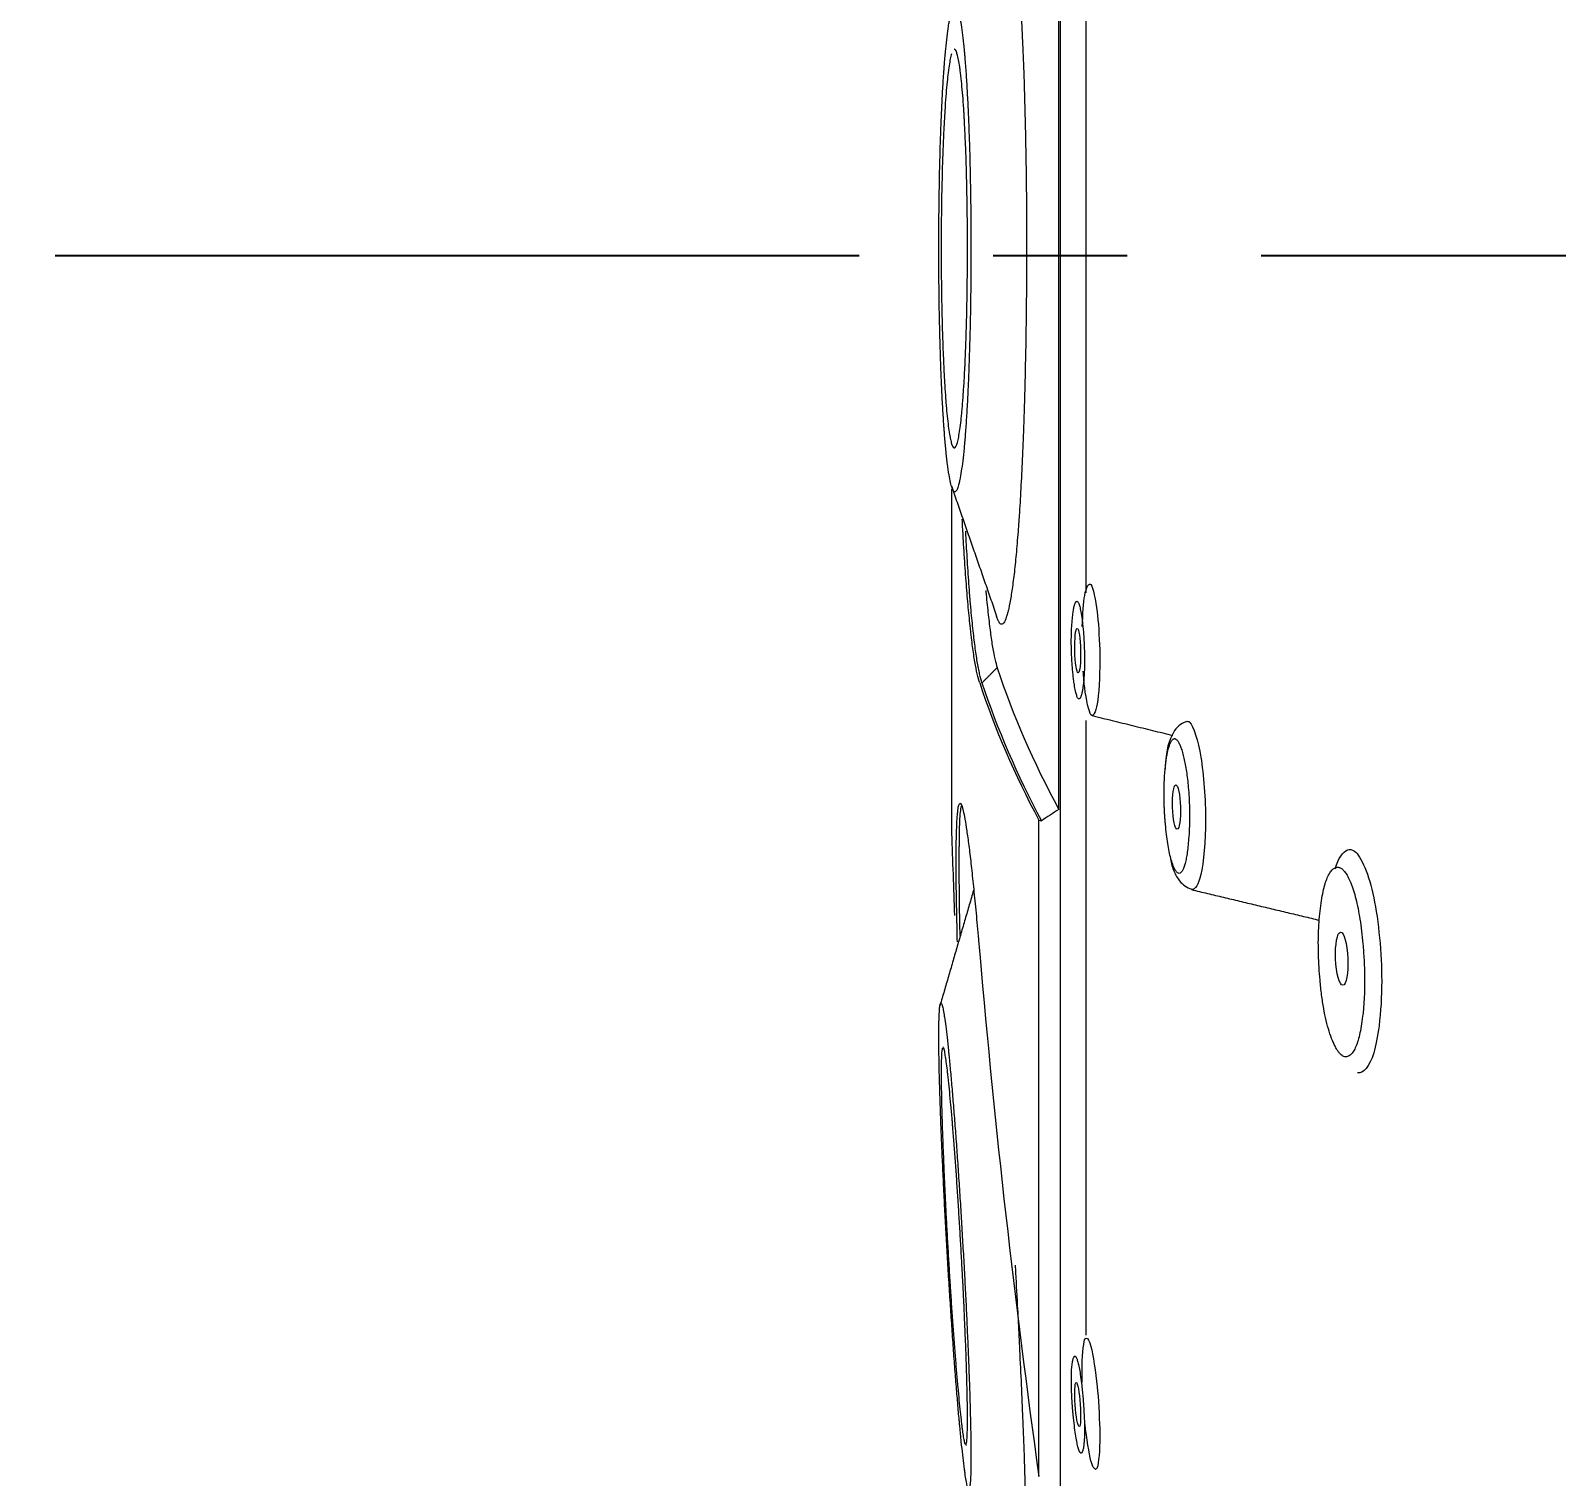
# Model space of a CAD drawing. Header units: inches. Extents: x 1105 to 1525, y -292 to 302.
# Drawn here: x 1432.74 to 1449.96, y 11.13 to 27.45 of the extents above; entities that cross this region are included whole.
import ezdxf

# ---------------------------------------------------------------- set-up
doc = ezdxf.new("R2010")
doc.units = ezdxf.units.IN
doc.header["$LTSCALE"] = 2.42
doc.header["$MEASUREMENT"] = 0
doc.header["$PDMODE"] = 3
doc.header["$PDSIZE"] = 0.3125
doc.linetypes.add('CENTER2', pattern=[1.125, 0.75, -0.125, 0.125, -0.125])
doc.layers.get('0').update_dxf_attribs({"linetype": 'CONTINUOUS'})
doc.layers.get('Defpoints').update_dxf_attribs({"linetype": 'CONTINUOUS'})
doc.layers.add('CENTER', color=1, linetype='CENTER2')
doc.layers.add('DIM', color=3, linetype='CONTINUOUS', lineweight=18)
doc.styles.get("Standard").update_dxf_attribs({"font": 'arial.ttf', "width": 0.8})
doc.dimstyles.new('ISO-25', dxfattribs={"dimtxt": 5, "dimasz": 2.5, "dimexe": 1.25, "dimexo": 0.625, "dimgap": 2, "dimtad": 1, "dimtih": 1, "dimtoh": 1, "dimdec": 1, "dimdsep": 46, "dimtxsty": 'Standard', "dimcen": 0, "dimclrd": 3, "dimclre": 3, "dimclrt": 4, "dimadec": 0, "dimazin": 0, "dimtfac": 1, "dimtdec": 1, "dimtmove": 0, "dimatfit": 3, "dimfxl": 1, "dimarcsym": 0})

# ---------------------------------------------------------------- blocks, each defined once
blk = doc.blocks.new('*D39')
at = {"layer": 'Defpoints', "color": 0, "transparency": 16777216}
for p in [(1384.783, 88.158), (1461.197, 82.988), (1443.643, -176.481)]:
    blk.add_point(p, dxfattribs=at)
at = {"layer": 'DIM', "color": 3, "lineweight": -2, "transparency": 16777216}
for p, q in [((1460.574, 83.03), (1383.536, 88.242)), ((1384.445, 83.169), (1376.314, -37.024)), ((1367.566, -166.322), (1375.698, -46.129)), ((1443.02, -176.438), (1365.982, -171.226))]:
    blk.add_line(p, q, dxfattribs=at)
at = {"layer": 'DIM', "color": 3, "transparency": 16777216}
for points in [[(1383.614, 83.225), (1385.277, 83.113), (1384.783, 88.158)], [(1366.735, -166.266), (1368.398, -166.378), (1367.229, -171.311)]]:
    blk.add_solid(points, dxfattribs=at)
at = {"layer": 'DIM', "color": 4, "transparency": 16777216, "insert": (1376.006, -41.577), "char_height": 5, "attachment_point": 5}
blk.add_mtext('260.1', dxfattribs=at)
blk = doc.blocks.new('*D40')
at = {"layer": 'Defpoints', "color": 0, "transparency": 16777216}
for p in [(1433.019, 24.912), (1483.545, 24.912), (1399.112, -10.907), (1457.957, -45.856), (1433.161, -186.481)]:
    blk.add_point(p, dxfattribs=at)
at = {"layer": 'DIM', "color": 3, "lineweight": -2, "transparency": 16777216}
blk.add_line((1432.394, 24.912), (1389.372, 24.912), dxfattribs=at)
for start, end in [(183.58998, 215.85551), (224.41353, 256.41002)]:
    blk.add_arc((1470.435, 24.912), 79.813, start, end, dxfattribs=at)
at = {"layer": 'DIM', "color": 3, "transparency": 16777216}
for points in [[(1389.946, 19.889), (1391.612, 19.941), (1390.622, 24.912)], [(1451.852, -51.85), (1451.511, -53.481), (1456.576, -53.688)]]:
    blk.add_solid(points, dxfattribs=at)
at = {"layer": 'DIM', "color": 4, "transparency": 16777216, "insert": (1409.295, -26.39), "char_height": 5, "attachment_point": 5}
blk.add_mtext('80°', dxfattribs=at)

msp = doc.modelspace()

# ---------------------------------------------------------------- linework, layer by layer
at = {"linetype": 'Continuous', "lineweight": 18, "extrusion": (0, 0, -1)}
for p, q in [((1444.367, 24.988), (1444.367, 45.988)), ((1444.347, 18.659), (1444.347, 31.317)), ((1444.651, 28.864), (1444.651, 24.988)), ((1444.367, 3.988), (1444.367, 24.988)), ((1444.651, 24.988), (1444.651, 21.104)), ((1443.137, 22.272), (1443.137, 21.688)), ((1443.137, 21.688), (1443.137, 18.388)), ((1444.651, 19.662), (1444.651, 12.725)), ((1444.122, 11.13), (1444.122, 18.537)), ((1444.122, 18.537), (1444.151, 18.531)), ((1444.757, 11.213), (1444.762, 11.212))]:
    msp.add_line(p, q, dxfattribs=at)
at = {"linetype": 'Continuous', "lineweight": 18}
msp.add_arc((1640.042, 24.988), 197.016, 181.91976, 182.18927, dxfattribs=at)
for centre, major_axis, ratio in [((1444.56, 20.451), (0.006, -0.25), 0.130297), ((1445.675, 18.685), (-0.008, 0.25), 0.180414), ((1447.54, 16.974), (-0.013, 0.3), 0.230535), ((1444.56, 11.942), (0.017, -0.249), 0.114581)]:
    msp.add_ellipse(centre, major_axis=major_axis, ratio=ratio, dxfattribs=at)
for centre, major_axis, ratio, start_param, end_param in [((1640.042, 22.767), (-196.803, 0), 0.196974, 0.064751, 0.106182), ((1640.042, 22.597), (197.001, 0), 0.196974, 3.206342, 3.24641), ((1640.042, 22.597), (196.975, 0), 0.196974, 3.206342, 3.246572), ((1640.042, 26.6), (-197.001, 0), 0.750572, 0.06475, 0.104818)]:
    msp.add_ellipse(centre, major_axis=major_axis, ratio=ratio, start_param=start_param, end_param=end_param, dxfattribs=at)
for points, knots in [([(1443.644, 29.132), (1443.645, 29.138), (1443.656, 29.17), (1443.666, 29.194), (1443.685, 29.221), (1443.694, 29.228), (1443.705, 29.227), (1443.708, 29.226), (1443.712, 29.224), (1443.715, 29.223), (1443.721, 29.217), (1443.726, 29.211), (1443.74, 29.189), (1443.749, 29.167), (1443.767, 29.11), (1443.776, 29.075), (1443.789, 29.013), (1443.793, 28.991), (1443.8, 28.955), (1443.802, 28.943), (1443.806, 28.917), (1443.808, 28.904), (1443.819, 28.836), (1443.835, 28.717), (1443.851, 28.575), (1443.866, 28.421), (1443.874, 28.339), (1443.883, 28.228), (1443.885, 28.206), (1443.888, 28.16), (1443.893, 28.091), (1443.898, 28.019), (1443.908, 27.872), (1443.921, 27.667), (1443.931, 27.445), (1443.939, 27.272), (1443.942, 27.213), (1443.945, 27.123), (1443.946, 27.092), (1443.949, 27.031), (1443.95, 27.001), (1443.955, 26.847), (1443.959, 26.721), (1443.966, 26.465), (1443.969, 26.335), (1443.974, 26.069), (1443.976, 25.934), (1443.979, 25.762), (1443.979, 25.727), (1443.98, 25.658), (1443.981, 25.555), (1443.982, 25.451), (1443.983, 25.244), (1443.983, 25.106), (1443.983, 24.829), (1443.982, 24.691), (1443.981, 24.518), (1443.981, 24.483), (1443.98, 24.414), (1443.98, 24.379), (1443.979, 24.275), (1443.978, 24.207), (1443.975, 24.002), (1443.97, 23.734), (1443.964, 23.474), (1443.959, 23.282), (1443.957, 23.218), (1443.954, 23.124), (1443.953, 23.092), (1443.951, 23.03), (1443.95, 22.999), (1443.944, 22.845), (1443.935, 22.607), (1443.918, 22.275), (1443.906, 22.07), (1443.898, 21.948), (1443.896, 21.923), (1443.893, 21.876), (1443.891, 21.852), (1443.886, 21.782), (1443.882, 21.737), (1443.871, 21.607), (1443.864, 21.526), (1443.849, 21.375), (1443.841, 21.305), (1443.828, 21.209), (1443.824, 21.178), (1443.816, 21.12), (1443.812, 21.092), (1443.799, 21.013), (1443.79, 20.967), (1443.777, 20.907), (1443.772, 20.889), (1443.763, 20.855), (1443.759, 20.84), (1443.754, 20.827)], [0, 0, 0, 0, 0.005439, 0.036519, 0.036519, 0.067599, 0.067599, 0.075369, 0.075369, 0.083139, 0.083139, 0.098679, 0.098679, 0.129759, 0.129759, 0.160839, 0.160839, 0.176379, 0.176379, 0.184149, 0.184149, 0.191919, 0.191919, 0.222999, 0.254079, 0.254079, 0.285159, 0.285159, 0.292929, 0.292929, 0.300699, 0.316239, 0.316239, 0.347319, 0.378399, 0.378399, 0.393939, 0.393939, 0.401709, 0.401709, 0.409479, 0.409479, 0.440559, 0.440559, 0.471639, 0.471639, 0.502719, 0.502719, 0.51049, 0.51049, 0.51826, 0.5338, 0.5338, 0.56488, 0.56488, 0.59596, 0.59596, 0.60373, 0.60373, 0.6115, 0.6115, 0.62704, 0.62704, 0.65812, 0.6892, 0.6892, 0.70474, 0.70474, 0.71251, 0.71251, 0.72028, 0.72028, 0.75136, 0.78244, 0.81352, 0.81352, 0.82129, 0.82129, 0.82906, 0.82906, 0.8446, 0.8446, 0.87568, 0.87568, 0.90676, 0.90676, 0.9223, 0.9223, 0.93784, 0.93784, 0.96892, 0.96892, 0.98446, 0.98446, 1, 1, 1, 1]), ([(1443.322, 26.557), (1443.319, 26.632), (1443.315, 26.703), (1443.308, 26.839), (1443.304, 26.904), (1443.295, 27.027), (1443.291, 27.086), (1443.285, 27.155), (1443.284, 27.169), (1443.281, 27.196), (1443.28, 27.209), (1443.276, 27.248), (1443.274, 27.273), (1443.266, 27.345), (1443.256, 27.433), (1443.245, 27.506), (1443.237, 27.556), (1443.234, 27.571), (1443.229, 27.6), (1443.226, 27.613), (1443.217, 27.65), (1443.206, 27.691), (1443.194, 27.715), (1443.182, 27.73), (1443.176, 27.732), (1443.167, 27.73), (1443.164, 27.728), (1443.158, 27.721), (1443.155, 27.717), (1443.147, 27.7), (1443.135, 27.67), (1443.124, 27.622), (1443.115, 27.58), (1443.112, 27.565), (1443.108, 27.541), (1443.107, 27.533), (1443.104, 27.516), (1443.097, 27.472), (1443.085, 27.383), (1443.075, 27.289), (1443.066, 27.187), (1443.061, 27.133), (1443.055, 27.06), (1443.054, 27.045), (1443.052, 27.015), (1443.048, 26.969), (1443.045, 26.922), (1443.039, 26.825), (1443.031, 26.69), (1443.025, 26.544), (1443.02, 26.431), (1443.018, 26.392), (1443.016, 26.333), (1443.015, 26.313), (1443.014, 26.274), (1443.01, 26.174), (1443.005, 25.99), (1443.001, 25.82), (1442.998, 25.648), (1442.997, 25.56), (1442.994, 25.382), (1442.994, 25.293), (1442.993, 25.114), (1442.993, 25.025), (1442.993, 24.847), (1442.993, 24.757), (1442.994, 24.623), (1442.995, 24.579), (1442.996, 24.489), (1442.996, 24.445), (1442.998, 24.313), (1443.001, 24.14), (1443.006, 23.973), (1443.009, 23.85), (1443.011, 23.789), (1443.013, 23.728), (1443.014, 23.688), (1443.015, 23.668), (1443.019, 23.57), (1443.025, 23.417), (1443.032, 23.276), (1443.04, 23.14), (1443.044, 23.074), (1443.049, 22.996), (1443.05, 22.981), (1443.053, 22.95), (1443.054, 22.935), (1443.057, 22.891), (1443.059, 22.862), (1443.066, 22.779), (1443.076, 22.676), (1443.086, 22.587), (1443.094, 22.526), (1443.097, 22.507), (1443.102, 22.469), (1443.105, 22.452), (1443.113, 22.402), (1443.125, 22.345), (1443.136, 22.304), (1443.148, 22.271), (1443.154, 22.259), (1443.162, 22.248), (1443.165, 22.245), (1443.171, 22.242), (1443.174, 22.242), (1443.183, 22.245), (1443.189, 22.251), (1443.201, 22.273), (1443.207, 22.288), (1443.215, 22.318), (1443.218, 22.329), (1443.222, 22.346), (1443.224, 22.353), (1443.227, 22.366), (1443.234, 22.4), (1443.246, 22.472), (1443.257, 22.551), (1443.267, 22.637), (1443.272, 22.685), (1443.278, 22.749), (1443.28, 22.762), (1443.282, 22.788), (1443.286, 22.829), (1443.294, 22.927), (1443.3, 23.019), (1443.308, 23.147), (1443.312, 23.215), (1443.318, 23.321), (1443.319, 23.357), (1443.322, 23.412), (1443.323, 23.431), (1443.325, 23.468), (1443.329, 23.563), (1443.335, 23.738), (1443.34, 23.902), (1443.343, 24.027), (1443.345, 24.09), (1443.346, 24.154), (1443.347, 24.198), (1443.348, 24.219), (1443.35, 24.328), (1443.352, 24.503), (1443.354, 24.68), (1443.355, 24.858), (1443.355, 24.948), (1443.355, 25.083), (1443.355, 25.128), (1443.355, 25.219), (1443.354, 25.264), (1443.353, 25.398), (1443.352, 25.486), (1443.35, 25.661), (1443.348, 25.747), (1443.345, 25.875), (1443.344, 25.938), (1443.342, 26.001), (1443.341, 26.043), (1443.341, 26.064), (1443.338, 26.168), (1443.335, 26.249), (1443.329, 26.406), (1443.326, 26.483), (1443.322, 26.557)], [0, 0, 0, 0, 0.015625, 0.015625, 0.03125, 0.03125, 0.046875, 0.046875, 0.050781, 0.050781, 0.054688, 0.054688, 0.0625, 0.0625, 0.078125, 0.09375, 0.09375, 0.101563, 0.101563, 0.109375, 0.109375, 0.125, 0.140625, 0.140625, 0.15625, 0.15625, 0.164063, 0.164063, 0.171875, 0.171875, 0.1875, 0.203125, 0.203125, 0.210938, 0.210938, 0.214844, 0.214844, 0.21875, 0.234375, 0.25, 0.25, 0.265625, 0.265625, 0.269531, 0.269531, 0.273438, 0.28125, 0.28125, 0.296875, 0.3125, 0.3125, 0.320313, 0.320313, 0.324219, 0.324219, 0.328125, 0.34375, 0.359375, 0.359375, 0.375, 0.375, 0.390625, 0.390625, 0.40625, 0.40625, 0.421875, 0.421875, 0.429688, 0.429688, 0.4375, 0.4375, 0.453125, 0.46875, 0.46875, 0.476563, 0.480469, 0.480469, 0.484375, 0.484375, 0.5, 0.515625, 0.515625, 0.53125, 0.53125, 0.535156, 0.535156, 0.539063, 0.539063, 0.546875, 0.546875, 0.5625, 0.578125, 0.578125, 0.585938, 0.585938, 0.59375, 0.59375, 0.609375, 0.625, 0.625, 0.640625, 0.640625, 0.648438, 0.648438, 0.65625, 0.65625, 0.671875, 0.671875, 0.6875, 0.6875, 0.695313, 0.695313, 0.699219, 0.699219, 0.703125, 0.71875, 0.734375, 0.734375, 0.75, 0.75, 0.753906, 0.753906, 0.757813, 0.765625, 0.78125, 0.78125, 0.796875, 0.796875, 0.804688, 0.804688, 0.808594, 0.808594, 0.8125, 0.828125, 0.84375, 0.84375, 0.851563, 0.855469, 0.855469, 0.859375, 0.859375, 0.875, 0.890625, 0.890625, 0.90625, 0.90625, 0.914063, 0.914063, 0.921875, 0.921875, 0.9375, 0.9375, 0.953125, 0.953125, 0.960938, 0.964844, 0.964844, 0.96875, 0.96875, 0.984375, 0.984375, 1, 1, 1, 1]), ([(1443.206, 22.815), (1443.211, 22.834), (1443.22, 22.88), (1443.233, 22.967), (1443.242, 23.038), (1443.248, 23.097), (1443.25, 23.117), (1443.254, 23.159), (1443.256, 23.181), (1443.262, 23.249), (1443.269, 23.344), (1443.276, 23.449), (1443.281, 23.532), (1443.283, 23.574), (1443.285, 23.618), (1443.287, 23.648), (1443.288, 23.663), (1443.291, 23.738), (1443.296, 23.862), (1443.303, 24.058), (1443.307, 24.195), (1443.309, 24.3), (1443.31, 24.335), (1443.311, 24.407), (1443.312, 24.443), (1443.313, 24.55), (1443.315, 24.695), (1443.316, 24.841), (1443.316, 24.952), (1443.316, 24.989), (1443.316, 25.063), (1443.316, 25.1), (1443.316, 25.211), (1443.314, 25.357), (1443.311, 25.572), (1443.308, 25.713), (1443.306, 25.817), (1443.305, 25.851), (1443.303, 25.919), (1443.302, 25.953), (1443.299, 26.052), (1443.294, 26.18), (1443.288, 26.3), (1443.284, 26.388), (1443.282, 26.417), (1443.28, 26.459), (1443.279, 26.473), (1443.278, 26.501), (1443.273, 26.569), (1443.266, 26.684), (1443.254, 26.821), (1443.246, 26.9), (1443.24, 26.956), (1443.237, 26.974), (1443.233, 27.007), (1443.231, 27.023), (1443.224, 27.069), (1443.215, 27.122), (1443.206, 27.163), (1443.199, 27.188), (1443.196, 27.195), (1443.192, 27.209), (1443.189, 27.214), (1443.182, 27.229), (1443.176, 27.237), (1443.169, 27.238), (1443.167, 27.238)], [0, 0, 0, 0, 0.03409, 0.06818, 0.10227, 0.10227, 0.119316, 0.119316, 0.136361, 0.136361, 0.170451, 0.204541, 0.204541, 0.221586, 0.230109, 0.230109, 0.238631, 0.238631, 0.272721, 0.306811, 0.340902, 0.340902, 0.357947, 0.357947, 0.374992, 0.374992, 0.409082, 0.443172, 0.443172, 0.460217, 0.460217, 0.477262, 0.477262, 0.511352, 0.545443, 0.579533, 0.579533, 0.596578, 0.596578, 0.613623, 0.613623, 0.647713, 0.681803, 0.681803, 0.698848, 0.698848, 0.707371, 0.707371, 0.715893, 0.749983, 0.784074, 0.818164, 0.818164, 0.835209, 0.835209, 0.852254, 0.852254, 0.886344, 0.920434, 0.920434, 0.937479, 0.937479, 0.954524, 0.954524, 0.988615, 1, 1, 1, 1]), ([(1443.136, 27.188), (1443.134, 27.18), (1443.127, 27.154), (1443.115, 27.098), (1443.106, 27.039), (1443.101, 26.998), (1443.1, 26.99), (1443.098, 26.973), (1443.096, 26.964), (1443.093, 26.937), (1443.091, 26.918), (1443.085, 26.86), (1443.077, 26.776), (1443.07, 26.682), (1443.064, 26.606), (1443.063, 26.581), (1443.059, 26.527), (1443.058, 26.5), (1443.053, 26.417), (1443.047, 26.301), (1443.039, 26.116), (1443.034, 25.985), (1443.031, 25.884), (1443.03, 25.85), (1443.029, 25.781), (1443.028, 25.746), (1443.025, 25.642), (1443.023, 25.501), (1443.021, 25.356), (1443.02, 25.246), (1443.02, 25.21), (1443.019, 25.136), (1443.019, 25.099), (1443.019, 24.988), (1443.019, 24.84), (1443.021, 24.622), (1443.023, 24.477), (1443.024, 24.388), (1443.025, 24.37), (1443.025, 24.334), (1443.026, 24.281), (1443.028, 24.229), (1443.03, 24.126), (1443.034, 23.991), (1443.039, 23.863), (1443.043, 23.769), (1443.044, 23.738), (1443.047, 23.677), (1443.048, 23.647), (1443.053, 23.559), (1443.059, 23.447), (1443.066, 23.345), (1443.071, 23.272), (1443.073, 23.249), (1443.077, 23.203), (1443.079, 23.18), (1443.085, 23.116), (1443.093, 23.036), (1443.106, 22.935), (1443.115, 22.881), (1443.121, 22.852), (1443.122, 22.846), (1443.124, 22.835), (1443.126, 22.83), (1443.129, 22.814), (1443.131, 22.805), (1443.139, 22.78), (1443.148, 22.754), (1443.158, 22.742), (1443.165, 22.738), (1443.167, 22.738), (1443.172, 22.739), (1443.175, 22.74), (1443.182, 22.748), (1443.192, 22.765), (1443.201, 22.796), (1443.206, 22.815)], [0, 0, 0, 0, 0.015718, 0.046477, 0.077235, 0.077235, 0.084925, 0.084925, 0.092615, 0.092615, 0.107994, 0.107994, 0.138753, 0.169512, 0.169512, 0.184891, 0.184891, 0.200271, 0.200271, 0.231029, 0.261788, 0.292547, 0.292547, 0.307927, 0.307927, 0.323306, 0.323306, 0.354065, 0.384824, 0.384824, 0.400203, 0.400203, 0.415582, 0.415582, 0.446341, 0.4771, 0.507859, 0.507859, 0.515549, 0.515549, 0.523238, 0.538618, 0.538618, 0.569377, 0.600135, 0.600135, 0.615515, 0.615515, 0.630894, 0.630894, 0.661653, 0.692412, 0.692412, 0.707791, 0.707791, 0.723171, 0.723171, 0.753929, 0.784688, 0.815447, 0.815447, 0.823137, 0.823137, 0.830826, 0.830826, 0.846206, 0.846206, 0.876965, 0.907724, 0.907724, 0.923103, 0.923103, 0.938482, 0.938482, 0.969241, 1, 1, 1, 1]), ([(1443.454, 20.086), (1443.445, 20.114), (1443.435, 20.148), (1443.417, 20.228), (1443.399, 20.32), (1443.382, 20.434), (1443.369, 20.528), (1443.363, 20.577), (1443.357, 20.629), (1443.353, 20.665), (1443.351, 20.683), (1443.341, 20.776), (1443.325, 20.934), (1443.303, 21.199), (1443.289, 21.394), (1443.279, 21.548), (1443.274, 21.626), (1443.269, 21.707), (1443.266, 21.762), (1443.265, 21.79), (1443.261, 21.856), (1443.259, 21.894), (1443.257, 21.933)], [0, 0, 0, 0, 0.119868, 0.119868, 0.239736, 0.359604, 0.359604, 0.419539, 0.449506, 0.449506, 0.479473, 0.479473, 0.599341, 0.719209, 0.839077, 0.839077, 0.899011, 0.928978, 0.928978, 0.958945, 0.958945, 1, 1, 1, 1]), ([(1443.479, 20.086), (1443.471, 20.114), (1443.462, 20.149), (1443.451, 20.199), (1443.449, 20.21), (1443.444, 20.232), (1443.438, 20.265), (1443.431, 20.302), (1443.418, 20.38), (1443.401, 20.494), (1443.377, 20.698), (1443.361, 20.856), (1443.352, 20.961), (1443.35, 20.983), (1443.346, 21.026), (1443.341, 21.092), (1443.336, 21.161), (1443.326, 21.301), (1443.313, 21.49), (1443.302, 21.695), (1443.297, 21.798)], [0, 0, 0, 0, 0.125984, 0.125984, 0.15748, 0.15748, 0.188976, 0.251968, 0.251968, 0.377953, 0.503937, 0.629921, 0.629921, 0.661417, 0.661417, 0.692913, 0.755905, 0.755905, 0.88189, 1, 1, 1, 1]), ([(1444.612, 20.724), (1444.617, 20.858), (1444.627, 21.001), (1444.655, 21.167), (1444.688, 21.225), (1444.732, 21.167), (1444.765, 21.022), (1444.792, 20.786), (1444.803, 20.611), (1444.808, 20.462)], [0, 0, 0, 0, 0.212376, 0.212376, 0.498091, 0.498091, 0.783805, 0.783805, 1, 1, 1, 1]), ([(1443.523, 21.129), (1443.524, 21.114), (1443.533, 21.018), (1443.542, 20.928), (1443.554, 20.821), (1443.558, 20.787), (1443.566, 20.72), (1443.57, 20.688), (1443.582, 20.596), (1443.599, 20.485), (1443.616, 20.396), (1443.634, 20.319), (1443.642, 20.286), (1443.651, 20.259)], [0, 0, 0, 0, 0.035214, 0.228172, 0.228172, 0.32465, 0.32465, 0.421129, 0.421129, 0.614086, 0.807043, 0.807043, 1, 1, 1, 1]), ([(1443.754, 20.827), (1443.745, 20.8), (1443.736, 20.78), (1443.718, 20.753), (1443.709, 20.747), (1443.691, 20.749), (1443.681, 20.757), (1443.67, 20.776), (1443.668, 20.78), (1443.663, 20.79), (1443.661, 20.795), (1443.654, 20.811), (1443.649, 20.824), (1443.644, 20.84), (1443.644, 20.841), (1443.644, 20.842)], [0, 0, 0, 0, 0.247096, 0.247096, 0.494193, 0.494193, 0.741289, 0.741289, 0.803063, 0.803063, 0.864837, 0.864837, 0.988385, 0.988385, 1, 1, 1, 1]), ([(1444.635, 20.454), (1444.635, 20.466), (1444.634, 20.491), (1444.633, 20.528), (1444.631, 20.564), (1444.629, 20.599), (1444.626, 20.633), (1444.624, 20.667), (1444.621, 20.699), (1444.618, 20.731), (1444.614, 20.762), (1444.611, 20.792), (1444.607, 20.821), (1444.6, 20.867), (1444.59, 20.923), (1444.576, 20.975), (1444.562, 21.005), (1444.551, 21.01), (1444.543, 21.006), (1444.538, 20.999), (1444.532, 20.99), (1444.528, 20.977), (1444.523, 20.961), (1444.518, 20.942), (1444.514, 20.919), (1444.51, 20.894), (1444.506, 20.865), (1444.5, 20.818), (1444.494, 20.75), (1444.489, 20.655), (1444.487, 20.555), (1444.489, 20.473), (1444.491, 20.415), (1444.492, 20.38), (1444.494, 20.346), (1444.496, 20.312), (1444.498, 20.279), (1444.501, 20.247), (1444.504, 20.215), (1444.507, 20.184), (1444.51, 20.154), (1444.514, 20.124), (1444.518, 20.095), (1444.525, 20.049), (1444.535, 19.993), (1444.548, 19.94), (1444.562, 19.91), (1444.573, 19.904), (1444.58, 19.907), (1444.583, 19.91), (1444.587, 19.915), (1444.591, 19.92), (1444.594, 19.927), (1444.597, 19.935), (1444.601, 19.945), (1444.604, 19.956), (1444.607, 19.968), (1444.61, 19.981), (1444.613, 19.996), (1444.615, 20.012), (1444.618, 20.03), (1444.621, 20.049), (1444.624, 20.079), (1444.629, 20.122), (1444.633, 20.182), (1444.636, 20.245), (1444.637, 20.312), (1444.637, 20.382), (1444.636, 20.429), (1444.635, 20.454)], [0, 0, 0, 0, 0.010861, 0.021552, 0.032115, 0.042593, 0.053028, 0.063465, 0.073949, 0.084522, 0.095228, 0.106108, 0.117199, 0.12854, 0.161449, 0.192182, 0.222038, 0.252428, 0.264921, 0.277238, 0.289453, 0.301639, 0.313874, 0.326231, 0.338783, 0.3516, 0.364746, 0.378283, 0.411436, 0.442105, 0.47165, 0.501582, 0.511904, 0.522102, 0.532221, 0.542304, 0.552396, 0.562543, 0.572788, 0.583174, 0.593741, 0.60453, 0.615576, 0.626914, 0.660031, 0.690886, 0.720749, 0.751014, 0.759537, 0.767943, 0.776252, 0.784481, 0.792651, 0.800781, 0.808893, 0.817005, 0.82514, 0.833316, 0.841554, 0.849873, 0.858293, 0.866832, 0.875506, 0.897592, 0.918549, 0.938799, 0.958806, 0.979051, 1, 1, 1, 1]), ([(1444.808, 20.462), (1444.809, 20.415), (1444.81, 20.37), (1444.81, 20.17), (1444.796, 19.945), (1444.765, 19.754), (1444.732, 19.696), (1444.688, 19.755), (1444.655, 19.899), (1444.633, 20.083), (1444.628, 20.149), (1444.623, 20.221)], [0, 0, 0, 0, 0.067412, 0.067412, 0.344469, 0.344469, 0.621525, 0.621525, 0.898581, 0.898581, 1, 1, 1, 1]), ([(1445.784, 19.649), (1445.753, 19.638), (1445.671, 19.595), (1445.589, 19.437), (1445.56, 19.297), (1445.549, 19.168), (1445.546, 19.117)], [0, 0, 0, 0, 0.166621, 0.49871, 0.811599, 1, 1, 1, 1]), ([(1445.543, 19.062), (1445.542, 19.05), (1445.54, 19.025), (1445.538, 18.986), (1445.536, 18.947), (1445.535, 18.908), (1445.534, 18.868), (1445.534, 18.827), (1445.534, 18.787), (1445.535, 18.745), (1445.537, 18.704), (1445.538, 18.662), (1445.541, 18.619), (1445.543, 18.577), (1445.547, 18.533), (1445.552, 18.465), (1445.562, 18.377), (1445.576, 18.273), (1445.592, 18.182), (1445.611, 18.103), (1445.632, 18.037), (1445.653, 17.985), (1445.675, 17.95), (1445.696, 17.935), (1445.717, 17.938), (1445.737, 17.958), (1445.755, 17.991), (1445.77, 18.035), (1445.783, 18.09), (1445.795, 18.157), (1445.805, 18.236), (1445.813, 18.331), (1445.82, 18.438), (1445.823, 18.556), (1445.822, 18.674), (1445.817, 18.794), (1445.809, 18.903), (1445.799, 19.002), (1445.788, 19.088), (1445.774, 19.166), (1445.759, 19.238), (1445.743, 19.303), (1445.728, 19.349), (1445.716, 19.38), (1445.707, 19.4), (1445.698, 19.417), (1445.69, 19.431), (1445.681, 19.442), (1445.673, 19.45), (1445.664, 19.456), (1445.656, 19.458), (1445.648, 19.457), (1445.639, 19.453), (1445.631, 19.447), (1445.623, 19.437), (1445.613, 19.422), (1445.601, 19.397), (1445.588, 19.36), (1445.576, 19.316), (1445.566, 19.264), (1445.557, 19.204), (1445.549, 19.137), (1445.545, 19.088), (1445.543, 19.062)], [0, 0, 0, 0, 0.009023, 0.017873, 0.026583, 0.035186, 0.043716, 0.052207, 0.060697, 0.06922, 0.077811, 0.086506, 0.095337, 0.104336, 0.113533, 0.122956, 0.148316, 0.172819, 0.197034, 0.221553, 0.246944, 0.272268, 0.296619, 0.32057, 0.344723, 0.369664, 0.3911, 0.411944, 0.432581, 0.453408, 0.474811, 0.497147, 0.523903, 0.549117, 0.573494, 0.59781, 0.622847, 0.643231, 0.663337, 0.683535, 0.704191, 0.725646, 0.748205, 0.758473, 0.768527, 0.7784, 0.788128, 0.797746, 0.807293, 0.816806, 0.826326, 0.835891, 0.84554, 0.855309, 0.865234, 0.875351, 0.893574, 0.911304, 0.928748, 0.946123, 0.963649, 0.981541, 1, 1, 1, 1]), ([(1443.202, 17.164), (1443.201, 17.203), (1443.198, 17.344), (1443.193, 17.572), (1443.19, 17.746), (1443.189, 17.869), (1443.189, 17.909), (1443.189, 17.986), (1443.188, 18.024), (1443.188, 18.132), (1443.189, 18.264), (1443.193, 18.428), (1443.197, 18.515), (1443.2, 18.572), (1443.202, 18.589), (1443.204, 18.613), (1443.205, 18.621), (1443.206, 18.636), (1443.21, 18.67), (1443.218, 18.714), (1443.231, 18.736), (1443.241, 18.726), (1443.249, 18.71), (1443.252, 18.702), (1443.256, 18.69), (1443.257, 18.685), (1443.26, 18.675), (1443.268, 18.647), (1443.282, 18.581), (1443.302, 18.459), (1443.317, 18.354), (1443.329, 18.266), (1443.333, 18.235), (1443.341, 18.171), (1443.345, 18.137), (1443.357, 18.033), (1443.373, 17.884), (1443.399, 17.631), (1443.417, 17.443), (1443.431, 17.295), (1443.435, 17.244), (1443.445, 17.14), (1443.449, 17.087), (1443.454, 17.033)], [0, 0, 0, 0, 0.019608, 0.071207, 0.122807, 0.122807, 0.148607, 0.148607, 0.174407, 0.174407, 0.226006, 0.277606, 0.329205, 0.329205, 0.355005, 0.355005, 0.367905, 0.367905, 0.380805, 0.432405, 0.484004, 0.535604, 0.535604, 0.561404, 0.561404, 0.574303, 0.574303, 0.587203, 0.638803, 0.690402, 0.742002, 0.742002, 0.767802, 0.767802, 0.793602, 0.793602, 0.845201, 0.896801, 0.9484, 0.9484, 0.9742, 0.9742, 1, 1, 1, 1]), ([(1443.233, 17.236), (1443.232, 17.251), (1443.232, 17.266), (1443.229, 17.382), (1443.228, 17.479), (1443.225, 17.662), (1443.224, 17.835), (1443.223, 17.988), (1443.223, 18.095), (1443.223, 18.147), (1443.224, 18.195), (1443.224, 18.227), (1443.224, 18.243), (1443.225, 18.319), (1443.225, 18.375), (1443.228, 18.473), (1443.231, 18.559), (1443.236, 18.623), (1443.241, 18.661), (1443.243, 18.678), (1443.246, 18.692), (1443.248, 18.698), (1443.248, 18.7), (1443.248, 18.701)], [0, 0, 0, 0, 0.018115, 0.018115, 0.143045, 0.143045, 0.267974, 0.392904, 0.392904, 0.455369, 0.486601, 0.486601, 0.517834, 0.517834, 0.642763, 0.642763, 0.767693, 0.892623, 0.892623, 0.955088, 0.98632, 0.98632, 1, 1, 1, 1]), ([(1445.607, 18.099), (1445.615, 18.049), (1445.641, 17.965), (1445.698, 17.858), (1445.77, 17.789), (1445.818, 17.766), (1445.847, 17.758)], [0, 0, 0, 0, 0.334663, 0.607442, 0.789294, 1, 1, 1, 1]), ([(1447.776, 16.324), (1447.779, 16.347), (1447.784, 16.396), (1447.79, 16.471), (1447.795, 16.548), (1447.797, 16.627), (1447.799, 16.708), (1447.798, 16.791), (1447.796, 16.876), (1447.792, 16.963), (1447.786, 17.052), (1447.777, 17.16), (1447.764, 17.285), (1447.746, 17.419), (1447.724, 17.541), (1447.7, 17.651), (1447.672, 17.748), (1447.647, 17.815), (1447.628, 17.861), (1447.614, 17.89), (1447.6, 17.916), (1447.586, 17.938), (1447.572, 17.958), (1447.558, 17.974), (1447.544, 17.987), (1447.53, 17.996), (1447.515, 18.003), (1447.501, 18.006), (1447.487, 18.006), (1447.473, 18.003), (1447.459, 17.997), (1447.438, 17.983), (1447.413, 17.956), (1447.383, 17.906), (1447.357, 17.839), (1447.334, 17.756), (1447.315, 17.657), (1447.298, 17.544), (1447.286, 17.421), (1447.278, 17.291), (1447.275, 17.156), (1447.277, 17.018), (1447.283, 16.875), (1447.295, 16.722), (1447.312, 16.565), (1447.336, 16.41), (1447.364, 16.272), (1447.398, 16.15), (1447.429, 16.064), (1447.455, 16.005), (1447.475, 15.966), (1447.495, 15.933), (1447.515, 15.907), (1447.534, 15.887), (1447.554, 15.874), (1447.574, 15.867), (1447.594, 15.866), (1447.614, 15.872), (1447.638, 15.887), (1447.665, 15.915), (1447.693, 15.965), (1447.719, 16.031), (1447.741, 16.112), (1447.761, 16.21), (1447.771, 16.284), (1447.776, 16.324)], [0, 0, 0, 0, 0.012643, 0.025015, 0.037203, 0.049295, 0.061385, 0.073564, 0.085922, 0.098545, 0.111515, 0.124906, 0.146872, 0.167908, 0.188379, 0.208679, 0.229213, 0.250373, 0.259612, 0.268709, 0.277687, 0.286569, 0.29538, 0.304147, 0.312893, 0.321647, 0.330432, 0.339276, 0.348203, 0.357237, 0.366403, 0.375722, 0.397463, 0.418362, 0.438776, 0.459088, 0.479687, 0.500944, 0.522196, 0.542662, 0.562752, 0.582899, 0.603531, 0.62505, 0.650607, 0.675301, 0.699794, 0.724762, 0.750845, 0.764026, 0.776904, 0.78954, 0.802003, 0.814362, 0.826688, 0.839052, 0.851528, 0.864183, 0.877084, 0.89839, 0.918878, 0.938903, 0.958845, 0.979088, 1, 1, 1, 1]), ([(1443.322, 12.565), (1443.319, 12.647), (1443.315, 12.73), (1443.308, 12.899), (1443.304, 12.985), (1443.295, 13.158), (1443.291, 13.246), (1443.285, 13.357), (1443.284, 13.38), (1443.281, 13.425), (1443.28, 13.447), (1443.276, 13.515), (1443.274, 13.56), (1443.266, 13.694), (1443.256, 13.873), (1443.245, 14.051), (1443.237, 14.184), (1443.234, 14.228), (1443.229, 14.317), (1443.226, 14.361), (1443.217, 14.492), (1443.206, 14.664), (1443.194, 14.828), (1443.182, 14.99), (1443.176, 15.069), (1443.167, 15.184), (1443.164, 15.223), (1443.158, 15.297), (1443.155, 15.334), (1443.147, 15.441), (1443.135, 15.578), (1443.124, 15.704), (1443.115, 15.794), (1443.112, 15.823), (1443.108, 15.866), (1443.107, 15.88), (1443.104, 15.908), (1443.097, 15.976), (1443.085, 16.088), (1443.075, 16.172), (1443.066, 16.249), (1443.061, 16.284), (1443.055, 16.322), (1443.054, 16.329), (1443.052, 16.343), (1443.051, 16.35), (1443.047, 16.37), (1443.045, 16.382), (1443.039, 16.414), (1443.031, 16.448), (1443.025, 16.465), (1443.02, 16.47), (1443.018, 16.471), (1443.016, 16.471), (1443.015, 16.471), (1443.014, 16.469), (1443.013, 16.469), (1443.01, 16.463), (1443.005, 16.445), (1443.001, 16.41), (1442.998, 16.367), (1442.997, 16.341), (1442.994, 16.28), (1442.994, 16.246), (1442.993, 16.169), (1442.993, 16.127), (1442.993, 16.035), (1442.993, 15.984), (1442.994, 15.903), (1442.995, 15.875), (1442.996, 15.817), (1442.996, 15.787), (1442.998, 15.695), (1443.001, 15.567), (1443.006, 15.428), (1443.009, 15.32), (1443.011, 15.265), (1443.013, 15.208), (1443.014, 15.169), (1443.015, 15.15), (1443.019, 15.053), (1443.025, 14.895), (1443.032, 14.73), (1443.04, 14.561), (1443.044, 14.476), (1443.049, 14.366), (1443.05, 14.344), (1443.053, 14.3), (1443.054, 14.278), (1443.057, 14.211), (1443.059, 14.167), (1443.066, 14.034), (1443.076, 13.855), (1443.086, 13.677), (1443.094, 13.542), (1443.097, 13.497), (1443.102, 13.408), (1443.105, 13.363), (1443.113, 13.229), (1443.125, 13.053), (1443.136, 12.882), (1443.148, 12.714), (1443.154, 12.631), (1443.162, 12.508), (1443.165, 12.468), (1443.171, 12.388), (1443.174, 12.349), (1443.183, 12.234), (1443.195, 12.087), (1443.207, 11.95), (1443.215, 11.851), (1443.218, 11.818), (1443.222, 11.771), (1443.224, 11.755), (1443.227, 11.724), (1443.234, 11.648), (1443.246, 11.521), (1443.257, 11.421), (1443.267, 11.329), (1443.272, 11.287), (1443.278, 11.238), (1443.28, 11.229), (1443.282, 11.21), (1443.286, 11.184), (1443.294, 11.127), (1443.3, 11.088), (1443.308, 11.045), (1443.312, 11.028), (1443.318, 11.009), (1443.319, 11.004), (1443.322, 10.998), (1443.323, 10.996), (1443.325, 10.993), (1443.325, 10.992), (1443.329, 10.987), (1443.335, 10.988), (1443.34, 11.006), (1443.343, 11.026), (1443.345, 11.038), (1443.346, 11.052), (1443.347, 11.061), (1443.348, 11.067), (1443.35, 11.094), (1443.352, 11.146), (1443.354, 11.213), (1443.355, 11.289), (1443.355, 11.331), (1443.355, 11.4), (1443.355, 11.424), (1443.355, 11.475), (1443.354, 11.501), (1443.353, 11.582), (1443.351, 11.697), (1443.348, 11.824), (1443.345, 11.924), (1443.344, 11.975), (1443.342, 12.028), (1443.341, 12.064), (1443.341, 12.082), (1443.338, 12.173), (1443.335, 12.249), (1443.329, 12.403), (1443.326, 12.483), (1443.322, 12.565)], [0, 0, 0, 0, 0.015625, 0.015625, 0.03125, 0.03125, 0.046875, 0.046875, 0.050781, 0.050781, 0.054687, 0.054687, 0.0625, 0.0625, 0.078125, 0.09375, 0.09375, 0.101562, 0.101562, 0.109375, 0.109375, 0.125, 0.140625, 0.140625, 0.15625, 0.15625, 0.164062, 0.164062, 0.171875, 0.171875, 0.1875, 0.203125, 0.203125, 0.210937, 0.210937, 0.214844, 0.214844, 0.21875, 0.234375, 0.25, 0.25, 0.265625, 0.265625, 0.269531, 0.269531, 0.273437, 0.273437, 0.28125, 0.28125, 0.296875, 0.3125, 0.3125, 0.320312, 0.320312, 0.324219, 0.324219, 0.328125, 0.328125, 0.34375, 0.359375, 0.359375, 0.375, 0.375, 0.390625, 0.390625, 0.40625, 0.40625, 0.421875, 0.421875, 0.429687, 0.429687, 0.4375, 0.4375, 0.453125, 0.46875, 0.46875, 0.476562, 0.480469, 0.480469, 0.484375, 0.484375, 0.5, 0.515625, 0.515625, 0.53125, 0.53125, 0.535156, 0.535156, 0.539062, 0.539062, 0.546875, 0.546875, 0.5625, 0.578125, 0.578125, 0.585937, 0.585937, 0.59375, 0.59375, 0.609375, 0.625, 0.625, 0.640625, 0.640625, 0.648437, 0.648437, 0.65625, 0.65625, 0.671875, 0.6875, 0.6875, 0.695312, 0.695312, 0.699219, 0.699219, 0.703125, 0.71875, 0.734375, 0.734375, 0.75, 0.75, 0.753906, 0.753906, 0.757812, 0.765625, 0.78125, 0.78125, 0.796875, 0.796875, 0.804687, 0.804687, 0.808594, 0.808594, 0.8125, 0.8125, 0.828125, 0.84375, 0.84375, 0.851562, 0.855469, 0.855469, 0.859375, 0.859375, 0.875, 0.890625, 0.890625, 0.90625, 0.90625, 0.914062, 0.914062, 0.921875, 0.921875, 0.9375, 0.953125, 0.953125, 0.960937, 0.964844, 0.964844, 0.96875, 0.96875, 0.984375, 0.984375, 1, 1, 1, 1]), ([(1443.031, 15.963), (1443.03, 15.961), (1443.03, 15.958), (1443.029, 15.95), (1443.028, 15.944), (1443.025, 15.922), (1443.023, 15.887), (1443.021, 15.837), (1443.02, 15.795), (1443.02, 15.78), (1443.019, 15.748), (1443.019, 15.731), (1443.019, 15.679), (1443.019, 15.603), (1443.021, 15.472), (1443.023, 15.373), (1443.024, 15.308), (1443.025, 15.294), (1443.025, 15.267), (1443.026, 15.227), (1443.028, 15.185), (1443.03, 15.099), (1443.034, 14.982), (1443.039, 14.856), (1443.043, 14.758), (1443.044, 14.725), (1443.047, 14.658), (1443.048, 14.624), (1443.053, 14.521), (1443.059, 14.383), (1443.066, 14.241), (1443.071, 14.133), (1443.073, 14.096), (1443.077, 14.023), (1443.079, 13.987), (1443.085, 13.876), (1443.093, 13.728), (1443.106, 13.509), (1443.115, 13.364), (1443.121, 13.273), (1443.122, 13.255), (1443.124, 13.219), (1443.126, 13.201), (1443.129, 13.147), (1443.131, 13.111), (1443.139, 13.006), (1443.148, 12.868), (1443.158, 12.735), (1443.165, 12.638), (1443.167, 12.606), (1443.172, 12.543), (1443.175, 12.511), (1443.182, 12.419), (1443.192, 12.3), (1443.201, 12.19), (1443.206, 12.138)], [0, 0, 0, 0, 0.010685, 0.010685, 0.032669, 0.032669, 0.076639, 0.120609, 0.120609, 0.142593, 0.142593, 0.164578, 0.164578, 0.208548, 0.252517, 0.296487, 0.296487, 0.307479, 0.307479, 0.318472, 0.340456, 0.340456, 0.384426, 0.428396, 0.428396, 0.45038, 0.45038, 0.472365, 0.472365, 0.516335, 0.560304, 0.560304, 0.582289, 0.582289, 0.604274, 0.604274, 0.648243, 0.692213, 0.736183, 0.736183, 0.747175, 0.747175, 0.758167, 0.758167, 0.780152, 0.780152, 0.824122, 0.868091, 0.868091, 0.890076, 0.890076, 0.912061, 0.912061, 0.95603, 1, 1, 1, 1]), ([(1443.296, 11.48), (1443.296, 11.48), (1443.299, 11.48), (1443.303, 11.487), (1443.307, 11.509), (1443.309, 11.53), (1443.31, 11.538), (1443.311, 11.556), (1443.312, 11.566), (1443.313, 11.598), (1443.315, 11.648), (1443.316, 11.711), (1443.316, 11.763), (1443.316, 11.781), (1443.316, 11.819), (1443.316, 11.839), (1443.316, 11.901), (1443.314, 11.989), (1443.311, 12.137), (1443.308, 12.246), (1443.306, 12.332), (1443.305, 12.362), (1443.303, 12.421), (1443.302, 12.451), (1443.299, 12.543), (1443.294, 12.669), (1443.288, 12.802), (1443.284, 12.904), (1443.282, 12.939), (1443.28, 12.991), (1443.279, 13.009), (1443.278, 13.044), (1443.273, 13.132), (1443.266, 13.293), (1443.254, 13.51), (1443.246, 13.657), (1443.24, 13.769), (1443.237, 13.806), (1443.233, 13.879), (1443.231, 13.916), (1443.224, 14.026), (1443.215, 14.17), (1443.206, 14.313), (1443.199, 14.419), (1443.196, 14.454), (1443.192, 14.524), (1443.189, 14.558), (1443.182, 14.66), (1443.172, 14.793), (1443.163, 14.918), (1443.155, 15.01), (1443.152, 15.055), (1443.148, 15.099), (1443.146, 15.128), (1443.145, 15.143), (1443.138, 15.215), (1443.129, 15.324), (1443.115, 15.471), (1443.106, 15.559), (1443.101, 15.61), (1443.1, 15.62), (1443.098, 15.64), (1443.096, 15.65), (1443.093, 15.678), (1443.091, 15.697), (1443.085, 15.749), (1443.077, 15.811), (1443.07, 15.861), (1443.064, 15.893), (1443.063, 15.903), (1443.059, 15.921), (1443.058, 15.929), (1443.053, 15.951), (1443.047, 15.972), (1443.041, 15.98), (1443.039, 15.98), (1443.039, 15.98)], [0, 0, 0, 0, 0.000345, 0.031571, 0.062798, 0.062798, 0.078411, 0.078411, 0.094024, 0.094024, 0.125251, 0.156478, 0.156478, 0.172091, 0.172091, 0.187704, 0.187704, 0.218931, 0.250158, 0.281384, 0.281384, 0.296998, 0.296998, 0.312611, 0.312611, 0.343837, 0.375064, 0.375064, 0.390677, 0.390677, 0.398484, 0.398484, 0.406291, 0.437517, 0.468744, 0.499971, 0.499971, 0.515584, 0.515584, 0.531197, 0.531197, 0.562424, 0.59365, 0.59365, 0.609264, 0.609264, 0.624877, 0.624877, 0.656104, 0.68733, 0.68733, 0.702944, 0.71075, 0.71075, 0.718557, 0.718557, 0.749784, 0.78101, 0.812237, 0.812237, 0.820043, 0.820043, 0.82785, 0.82785, 0.843463, 0.843463, 0.87469, 0.905917, 0.905917, 0.92153, 0.92153, 0.937143, 0.937143, 0.96837, 0.999597, 1, 1, 1, 1]), ([(1443.854, 13.514), (1443.856, 13.485), (1443.857, 13.457), (1443.866, 13.29), (1443.874, 13.152), (1443.883, 12.98), (1443.885, 12.945), (1443.888, 12.876), (1443.893, 12.774), (1443.898, 12.672), (1443.908, 12.472), (1443.921, 12.209), (1443.931, 11.955), (1443.939, 11.769), (1443.942, 11.707), (1443.945, 11.615), (1443.946, 11.585), (1443.949, 11.525), (1443.95, 11.495), (1443.955, 11.347), (1443.959, 11.233), (1443.966, 11.014), (1443.969, 10.909), (1443.974, 10.708), (1443.976, 10.612), (1443.979, 10.497), (1443.979, 10.475), (1443.98, 10.43), (1443.981, 10.365), (1443.982, 10.303), (1443.983, 10.183), (1443.983, 10.109), (1443.983, 9.973), (1443.982, 9.911), (1443.981, 9.841), (1443.981, 9.827), (1443.98, 9.801), (1443.98, 9.788), (1443.979, 9.75), (1443.978, 9.727), (1443.975, 9.662), (1443.97, 9.588), (1443.964, 9.54), (1443.959, 9.514), (1443.957, 9.507), (1443.954, 9.499), (1443.953, 9.497), (1443.951, 9.493), (1443.95, 9.491), (1443.944, 9.486), (1443.939, 9.489), (1443.933, 9.5), (1443.933, 9.501)], [0, 0, 0, 0, 0.01263, 0.01263, 0.073938, 0.073938, 0.089265, 0.089265, 0.104592, 0.135246, 0.135246, 0.196555, 0.257863, 0.257863, 0.288517, 0.288517, 0.303844, 0.303844, 0.319171, 0.319171, 0.38048, 0.38048, 0.441788, 0.441788, 0.503096, 0.503096, 0.518423, 0.518423, 0.53375, 0.564405, 0.564405, 0.625713, 0.625713, 0.687021, 0.687021, 0.702348, 0.702348, 0.717675, 0.717675, 0.74833, 0.74833, 0.809638, 0.870946, 0.870946, 0.9016, 0.9016, 0.916927, 0.916927, 0.932255, 0.932255, 0.993563, 1, 1, 1, 1]), ([(1444.612, 12.191), (1444.611, 12.242), (1444.61, 12.288), (1444.61, 12.467), (1444.623, 12.63), (1444.643, 12.686), (1444.649, 12.692), (1444.656, 12.692)], [0, 0, 0, 0, 0.171497, 0.171497, 0.813448, 0.813448, 1, 1, 1, 1]), ([(1444.636, 11.725), (1444.636, 11.737), (1444.635, 11.76), (1444.634, 11.795), (1444.632, 11.83), (1444.63, 11.866), (1444.628, 11.901), (1444.626, 11.937), (1444.623, 11.973), (1444.62, 12.01), (1444.617, 12.046), (1444.613, 12.083), (1444.609, 12.119), (1444.603, 12.179), (1444.593, 12.258), (1444.58, 12.343), (1444.566, 12.41), (1444.555, 12.447), (1444.547, 12.467), (1444.541, 12.477), (1444.536, 12.484), (1444.531, 12.487), (1444.526, 12.488), (1444.521, 12.484), (1444.517, 12.478), (1444.512, 12.468), (1444.508, 12.455), (1444.502, 12.431), (1444.496, 12.391), (1444.49, 12.326), (1444.488, 12.246), (1444.488, 12.173), (1444.49, 12.117), (1444.491, 12.08), (1444.493, 12.043), (1444.495, 12.005), (1444.497, 11.967), (1444.5, 11.929), (1444.503, 11.89), (1444.507, 11.851), (1444.51, 11.811), (1444.515, 11.771), (1444.522, 11.708), (1444.531, 11.629), (1444.545, 11.542), (1444.559, 11.475), (1444.569, 11.439), (1444.576, 11.421), (1444.58, 11.412), (1444.584, 11.405), (1444.588, 11.4), (1444.591, 11.396), (1444.595, 11.394), (1444.598, 11.393), (1444.602, 11.394), (1444.605, 11.397), (1444.608, 11.402), (1444.611, 11.408), (1444.615, 11.416), (1444.618, 11.425), (1444.622, 11.441), (1444.627, 11.466), (1444.631, 11.504), (1444.635, 11.55), (1444.637, 11.602), (1444.637, 11.66), (1444.636, 11.703), (1444.636, 11.725)], [0, 0, 0, 0, 0.010597, 0.021058, 0.031428, 0.04175, 0.05207, 0.062431, 0.072879, 0.083456, 0.094205, 0.105164, 0.116372, 0.127863, 0.161204, 0.192109, 0.221853, 0.251863, 0.264179, 0.276359, 0.288477, 0.300611, 0.312836, 0.325228, 0.337858, 0.350795, 0.364101, 0.377835, 0.411342, 0.442122, 0.471498, 0.500981, 0.512011, 0.522938, 0.533823, 0.544726, 0.555707, 0.566825, 0.578136, 0.589696, 0.601553, 0.613756, 0.626346, 0.659943, 0.690965, 0.72064, 0.750362, 0.759251, 0.768043, 0.776762, 0.785435, 0.794088, 0.802747, 0.811439, 0.820189, 0.829023, 0.837966, 0.847042, 0.856274, 0.865683, 0.875291, 0.897923, 0.919247, 0.939655, 0.959596, 0.979552, 1, 1, 1, 1]), ([(1443.206, 12.138), (1443.211, 12.085), (1443.22, 11.987), (1443.233, 11.856), (1443.242, 11.78), (1443.248, 11.728), (1443.25, 11.711), (1443.254, 11.68), (1443.256, 11.665), (1443.262, 11.622), (1443.269, 11.573), (1443.276, 11.537), (1443.281, 11.516), (1443.283, 11.506), (1443.285, 11.499), (1443.287, 11.495), (1443.287, 11.494), (1443.287, 11.493)], [0, 0, 0, 0, 0.145222, 0.290444, 0.435666, 0.435666, 0.508277, 0.508277, 0.580888, 0.580888, 0.726111, 0.871333, 0.871333, 0.943944, 0.980249, 0.980249, 1, 1, 1, 1]), ([(1444.777, 11.223), (1444.761, 11.192), (1444.731, 11.227), (1444.689, 11.382), (1444.66, 11.566), (1444.643, 11.718)], [0, 0, 0, 0, 0.505794, 0.505794, 1, 1, 1, 1])]:
    msp.add_open_spline(points, degree=3, knots=knots, dxfattribs=at)
for points, degree in [([(1443.134, 22.312), (1443.645, 20.84)], 1), ([(1443.479, 20.086), (1443.651, 20.259)], 1), ([(1444.723, 19.718), (1445.633, 19.494)], 1), ([(1444.347, 18.659), (1444.282, 18.616), (1444.216, 18.573), (1444.151, 18.531)], 3), ([(1447.467, 17.99), (1447.503, 18.107), (1447.553, 18.181), (1447.605, 18.201)], 3), ([(1443.384, 17.744), (1443.006, 16.447)], 1), ([(1445.846, 17.753), (1447.287, 17.409)], 1)]:
    msp.add_open_spline(points, degree=degree, dxfattribs=at)
at = {"linetype": 'Continuous', "lineweight": 13}
for points, knots in [([(1445.783, 19.651), (1445.797, 19.656), (1445.81, 19.654), (1445.866, 19.602), (1445.919, 19.438), (1445.981, 19.058), (1446.003, 18.761), (1446.003, 18.313), (1445.981, 18.055), (1445.925, 17.813), (1445.884, 17.748), (1445.845, 17.753)], [0, 0, 0, 0, 0.0709, 0.0709, 0.312819, 0.312819, 0.554737, 0.554737, 0.796655, 0.796655, 1, 1, 1, 1]), ([(1447.605, 18.201), (1447.631, 18.21), (1447.657, 18.207), (1447.761, 18.131), (1447.847, 17.923), (1447.956, 17.402), (1447.991, 17.029), (1447.991, 16.549), (1447.98, 16.372), (1447.961, 16.217)], [0, 0, 0, 0, 0.112882, 0.112882, 0.459232, 0.459232, 0.805582, 0.805582, 1, 1, 1, 1]), ([(1447.961, 16.217), (1447.945, 16.096), (1447.925, 15.99), (1447.854, 15.756), (1447.785, 15.674), (1447.718, 15.686)], [0, 0, 0, 0, 0.34131, 0.34131, 1, 1, 1, 1]), ([(1444.656, 12.692), (1444.673, 12.692), (1444.694, 12.657), (1444.732, 12.514), (1444.765, 12.302), (1444.793, 12.014), (1444.804, 11.813), (1444.808, 11.667)], [0, 0, 0, 0, 0.281061, 0.281061, 0.677258, 0.677258, 1, 1, 1, 1]), ([(1444.808, 11.667), (1444.809, 11.634), (1444.81, 11.603), (1444.81, 11.436), (1444.796, 11.273), (1444.779, 11.227), (1444.778, 11.225), (1444.777, 11.223)], [0, 0, 0, 0, 0.148304, 0.148304, 0.948224, 0.948224, 1, 1, 1, 1])]:
    msp.add_open_spline(points, degree=3, knots=knots, dxfattribs=at)
at = {"layer": 'CENTER', "ltscale": 5}
msp.add_line((1433.019, 24.912), (1483.545, 24.912), dxfattribs=at)

# ---------------------------------------------------------------- dimensions: what is measured, and where the dimension line sits
at = {"layer": 'DIM'}
dim = msp.add_aligned_dim(p1=(1443.643, -176.481), p2=(1461.197, 82.988), distance=76.589, dimstyle='ISO-25', override={"dimasz": 5, "dimtad": 0}, dxfattribs=at)
dim.commit()
dim.dimension.update_dxf_attribs({"geometry": '*D39', "text_midpoint": (1376.006, -41.577)})
dim = msp.add_angular_dim_2l(base=(1399.112, -10.907), line1=((1433.161, -186.481), (1457.957, -45.856)), line2=((1433.019, 24.912), (1483.545, 24.912)), dimstyle='ISO-25', override={"dimasz": 5, "dimtad": 0}, dxfattribs=at)
dim.commit()
dim.dimension.update_dxf_attribs({"geometry": '*D40', "text_midpoint": (1409.295, -26.39)})

doc.saveas('drawing.dxf')
